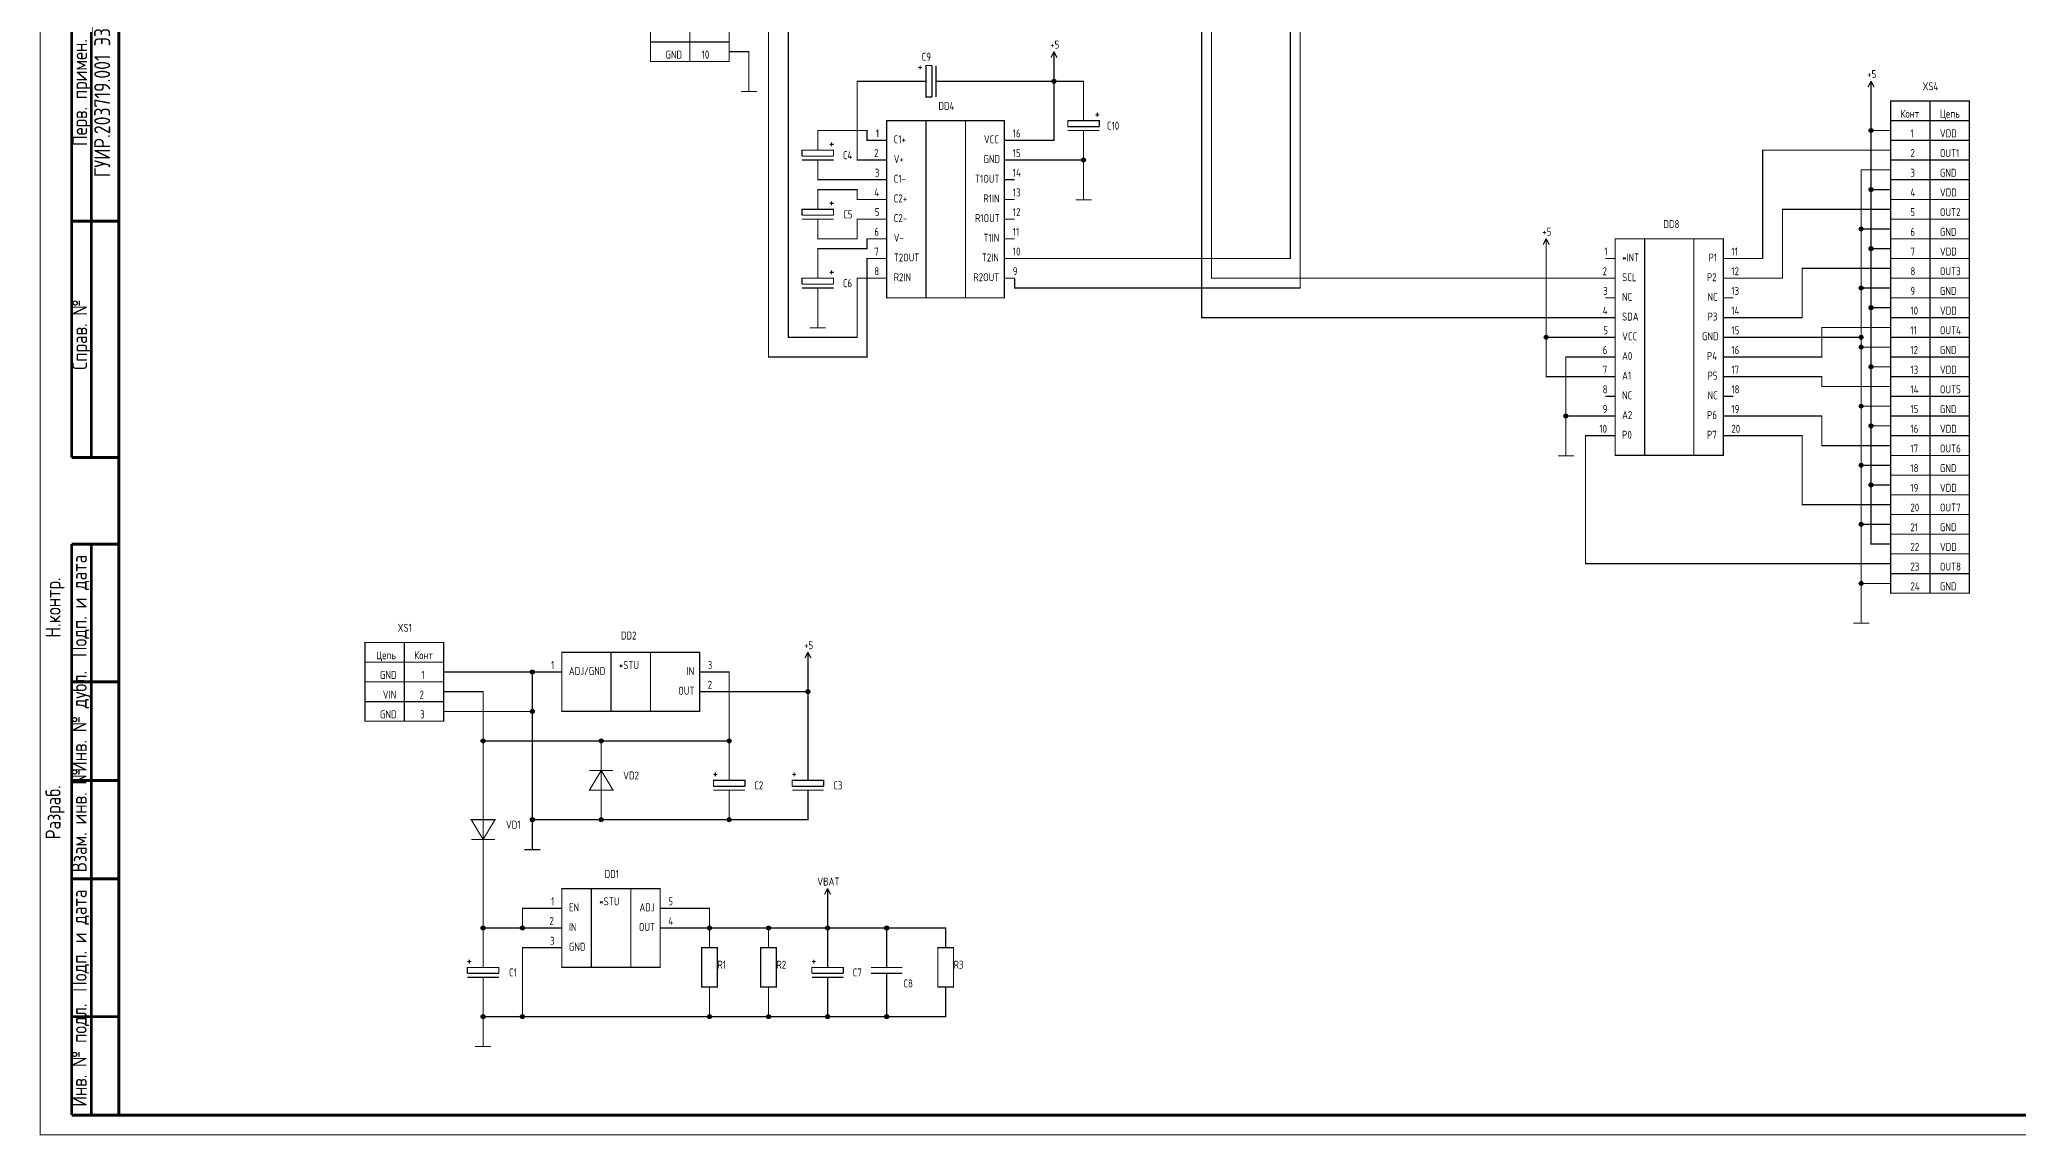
# Model space of a CAD drawing. Header units: millimetres. Extents: x 0 to 841, y 0 to 594.
# Drawn here: x 0 to 502, y 0 to 278 of the extents above; entities that cross this region are included whole.
import ezdxf

# ---------------------------------------------------------------- set-up
doc = ezdxf.new("R2010")
doc.units = ezdxf.units.MM
doc.layers.add('Sheet', color=255, linetype='Continuous')
doc.styles.get("Standard").update_dxf_attribs({"font": 'gost.TTF'})

msp = doc.modelspace()

# ---------------------------------------------------------------- linework, layer by layer
at = {"layer": 'Sheet'}
for points, const_width in [([(0, 0), (0, 594), (841, 594), (841, 0), (0, 0)], 0.3), ([(0, 594), (840.98, 594), (840.98, 0.02), (0, 0.02), (0, 594)], 0.0991), ([(20, 5), (20, 589)], 0.749), ([(397.5, 217.5), (297.5, 217.5), (297.5, 472.5)], 0.3), ([(397.5, 207.5), (295, 207.5), (295, 462.5)], 0.3), ([(247.5, 217.5), (247.5, 215), (320, 215), (320, 382.5), (355, 382.5)], 0.3), ([(247.5, 222.5), (317.5, 222.5), (317.5, 377.5), (355, 377.5)], 0.3), ([(155, 327.5), (174.98, 327.5), (174.98, 272.52), (155, 272.52), (155, 327.5)], 0.3), ([(165, 327.5), (165, 272.5)], 0.3), ([(212.5, 217.5), (207.5, 217.5), (207.5, 202.5), (190, 202.5), (190, 305), (177.5, 305)], 0.3), ([(8, 292), (8, 172)], 0.749), ([(13, 292), (13, 172)], 0.749), ([(177.5, 295), (185, 295), (185, 197.5), (210, 197.5), (210, 222.5), (212.5, 222.5)], 0.3), ([(175, 277.5), (155, 277.5)], 0.3), ([(175, 275), (177.5, 275)], 0.3), ([(177.5, 275), (180, 275), (180, 270)], 0.3), ([(223.5, 270.5), (223.5, 271.5)], 0.3), ([(226.5, 271.5), (226.5, 271.5), (225, 271.5), (225, 263.5), (226.5, 263.5), (226.5, 263.5)], 0.3), ([(226.5, 271.5), (226.5, 263.5)], 0.3), ([(227.5, 271.5), (227.5, 263.5)], 0.3), ([(257.5, 275.04), (256.74, 273.52)], 0.3), ([(257.5, 275.04), (258.26, 273.52)], 0.3), ([(257.5, 272.5), (257.5, 275.04)], 0.3), ([(257.5, 272.5), (257.5, 267.5)], 0.3), ([(180, 270), (180, 264.92)], 0.3), ([(212.5, 247.5), (207.5, 247.5), (207.5, 267.5), (222.5, 267.5)], 0.3), ([(225, 267.5), (222.5, 267.5)], 0.3), ([(224, 271), (223, 271)], 0.3), ([(227.5, 267.5), (230, 267.5)], 0.3), ([(247.5, 252.5), (257.5, 252.5), (257.5, 267.5), (230, 267.5)], 0.3), ([(265, 260), (265, 267.5), (257.5, 267.5)], 0.3), ([(465, 267.54), (464.24, 266.02)], 0.3), ([(465, 267.54), (465.76, 266.02)], 0.3), ([(465, 265), (465, 267.54)], 0.3), ([(177.97, 264.92), (182.03, 264.92)], 0.3), ([(467.5, 255), (465, 255), (465, 265)], 0.3), ([(470, 262.5), (489.98, 262.5), (489.98, 137.52), (470, 137.52), (470, 262.5)], 0.3), ([(480, 262.5), (480, 137.5)], 0.3), ([(215, 257.5), (244.86, 257.5), (244.86, 212.52), (215, 212.52), (215, 257.5)], 0.3), ([(225, 212.5), (225, 257.5)], 0.3), ([(235, 212.5), (235, 257.5)], 0.3), ([(269, 256), (269, 256), (269, 257.5), (261, 257.5), (261, 256), (261, 256)], 0.3), ([(265, 257.5), (265, 260)], 0.3), ([(268, 259), (269, 259)], 0.3), ([(268.5, 258.5), (268.5, 259.5)], 0.3), ([(470, 257.5), (490, 257.5)], 0.3), ([(212.5, 252.5), (210, 252.5), (210, 255), (197.5, 255), (197.5, 252.5)], 0.3), ([(197.5, 250), (197.5, 252.5)], 0.3), ([(200.5, 251.5), (201.5, 251.5)], 0.3), ([(201, 251), (201, 252)], 0.3), ([(215, 252.5), (212.5, 252.5)], 0.3), ([(245, 252.5), (247.5, 252.5)], 0.3), ([(269, 256), (261, 256)], 0.3), ([(269, 255), (261, 255)], 0.3), ([(265, 255), (265, 252.5)], 0.3), ([(265, 252.5), (265, 247.5), (265, 242.5)], 0.3), ([(465, 255), (465, 240), (467.5, 240)], 0.3), ([(470, 255), (467.5, 255)], 0.3), ([(470, 252.5), (490, 252.5)], 0.3), ([(201.5, 248.5), (201.5, 248.5), (201.5, 250), (193.5, 250), (193.5, 248.5), (193.5, 248.5)], 0.3), ([(201.5, 248.5), (193.5, 248.5)], 0.3), ([(201.5, 247.5), (193.5, 247.5)], 0.3), ([(197.5, 247.5), (197.5, 245)], 0.3), ([(215, 247.5), (212.5, 247.5)], 0.3), ([(245, 247.5), (247.5, 247.5)], 0.3), ([(247.5, 247.5), (265, 247.5)], 0.3), ([(430, 222.5), (430, 222.5), (437.5, 222.5), (437.5, 250), (467.5, 250)], 0.3), ([(470, 250), (467.5, 250)], 0.3), ([(470, 247.5), (490, 247.5)], 0.3), ([(212.5, 242.5), (197.5, 242.5), (197.5, 245)], 0.3), ([(215, 242.5), (212.5, 242.5)], 0.3), ([(245, 242.5), (247.5, 242.5)], 0.3), ([(265, 242.5), (265, 237.42)], 0.3), ([(467.5, 245), (462.5, 245), (462.5, 230)], 0.3), ([(470, 245), (467.5, 245)], 0.3), ([(470, 242.5), (490, 242.5)], 0.3), ([(212.5, 237.5), (207.5, 237.5), (207.5, 240), (197.5, 240), (197.5, 237.5)], 0.3), ([(197.5, 235), (197.5, 237.5)], 0.3), ([(200.5, 236.5), (201.5, 236.5)], 0.3), ([(201, 236), (201, 237)], 0.3), ([(215, 237.5), (212.5, 237.5)], 0.3), ([(245, 237.5), (247.5, 237.5)], 0.3), ([(262.97, 237.42), (267.03, 237.42)], 0.3), ([(465, 240), (465, 225), (467.5, 225)], 0.3), ([(470, 240), (467.5, 240)], 0.3), ([(470, 237.5), (490, 237.5)], 0.3), ([(20, 232), (8, 232)], 0.749), ([(201.5, 233.5), (201.5, 233.5), (201.5, 235), (193.5, 235), (193.5, 233.5), (193.5, 233.5)], 0.3), ([(201.5, 233.5), (193.5, 233.5)], 0.3), ([(201.5, 232.5), (193.5, 232.5)], 0.3), ([(197.5, 232.5), (197.5, 230)], 0.3), ([(212.5, 232.5), (207.5, 232.5), (207.5, 227.5), (197.5, 227.5), (197.5, 230)], 0.3), ([(215, 232.5), (212.5, 232.5)], 0.3), ([(245, 232.5), (247.5, 232.5)], 0.3), ([(430, 217.5), (442.5, 217.5), (442.5, 235), (467.5, 235)], 0.3), ([(470, 235), (467.5, 235)], 0.3), ([(470, 232.5), (490, 232.5)], 0.3), ([(212.5, 227.5), (210, 227.5), (210, 225), (197.5, 225), (197.5, 220)], 0.3), ([(215, 227.5), (212.5, 227.5)], 0.3), ([(245, 227.5), (247.5, 227.5)], 0.3), ([(382.5, 227.54), (381.74, 226.02)], 0.3), ([(382.5, 227.54), (383.26, 226.02)], 0.3), ([(382.5, 225), (382.5, 227.54)], 0.3), ([(400, 227.5), (427.48, 227.5), (427.48, 172.52), (400, 172.52), (400, 227.5)], 0.3), ([(407.5, 227.5), (407.5, 172.5)], 0.3), ([(420, 227.5), (420, 172.5)], 0.3), ([(467.5, 230), (462.5, 230), (462.5, 215)], 0.3), ([(470, 230), (467.5, 230)], 0.3), ([(470, 227.5), (490, 227.5)], 0.3), ([(215, 222.5), (212.5, 222.5)], 0.3), ([(245, 222.5), (247.5, 222.5)], 0.3), ([(382.5, 225), (382.5, 202.5), (389.96, 202.5), (389.96, 202.5), (397.5, 202.5)], 0.3), ([(400, 222.5), (397.5, 222.5)], 0.3), ([(427.5, 222.5), (430, 222.5)], 0.3), ([(465, 225), (465, 210), (467.5, 210)], 0.3), ([(470, 225), (467.5, 225)], 0.3), ([(470, 222.5), (490, 222.5)], 0.3), ([(201.5, 216), (201.5, 216), (201.5, 217.5), (193.5, 217.5), (193.5, 216), (193.5, 216)], 0.3), ([(201.5, 216), (193.5, 216)], 0.3), ([(197.5, 217.5), (197.5, 220)], 0.3), ([(200.5, 219), (201.5, 219)], 0.3), ([(201, 218.5), (201, 219.5)], 0.3), ([(215, 217.5), (212.5, 217.5)], 0.3), ([(245, 217.5), (247.5, 217.5)], 0.3), ([(400, 217.5), (397.5, 217.5)], 0.3), ([(427.5, 217.5), (430, 217.5)], 0.3), ([(430, 207.5), (447.5, 207.5), (447.5, 220), (467.5, 220)], 0.3), ([(470, 220), (467.5, 220)], 0.3), ([(470, 217.5), (490, 217.5)], 0.3), ([(201.5, 215), (193.5, 215)], 0.3), ([(197.5, 215), (197.5, 212.5)], 0.3), ([(197.5, 210), (197.5, 212.5)], 0.3), ([(400, 212.5), (397.5, 212.5)], 0.3), ([(427.5, 212.5), (430, 212.5)], 0.3), ([(430, 202.5), (462.5, 202.5), (462.5, 215)], 0.3), ([(467.5, 215), (462.5, 215)], 0.3), ([(470, 215), (467.5, 215)], 0.3), ([(470, 212.5), (490, 212.5)], 0.3), ([(197.5, 210), (197.5, 204.92)], 0.3), ([(400, 207.5), (397.5, 207.5)], 0.3), ([(427.5, 207.5), (430, 207.5)], 0.3), ([(465, 210), (465, 195), (467.5, 195)], 0.3), ([(470, 210), (467.5, 210)], 0.3), ([(470, 207.5), (490, 207.5)], 0.3), ([(195.47, 204.92), (199.53, 204.92)], 0.3), ([(397.5, 192.5), (382.5, 192.5), (382.5, 202.5)], 0.3), ([(400, 202.5), (397.5, 202.5)], 0.3), ([(427.5, 202.5), (430, 202.5)], 0.3), ([(430, 197.5), (452.5, 197.5), (452.5, 205), (467.5, 205)], 0.3), ([(462.5, 200), (462.5, 202.5)], 0.3), ([(470, 205), (467.5, 205)], 0.3), ([(470, 202.5), (490, 202.5)], 0.3), ([(397.5, 197.5), (387.5, 197.5), (387.5, 182.5)], 0.3), ([(400, 197.5), (397.5, 197.5)], 0.3), ([(427.5, 197.5), (430, 197.5)], 0.3), ([(467.5, 200), (462.5, 200), (462.5, 185)], 0.3), ([(470, 200), (467.5, 200)], 0.3), ([(470, 197.5), (490, 197.5)], 0.3), ([(400, 192.5), (397.5, 192.5)], 0.3), ([(427.5, 192.5), (430, 192.5)], 0.3), ([(430, 192.5), (452.5, 192.5), (452.5, 190), (467.5, 190)], 0.3), ([(465, 195), (465, 180), (467.5, 180)], 0.3), ([(470, 195), (467.5, 195)], 0.3), ([(470, 192.5), (490, 192.5)], 0.3), ([(400, 187.5), (397.5, 187.5)], 0.3), ([(427.5, 187.5), (430, 187.5)], 0.3), ([(470, 190), (467.5, 190)], 0.3), ([(470, 187.5), (490, 187.5)], 0.3), ([(387.5, 177.5), (387.5, 182.5), (397.5, 182.5)], 0.3), ([(400, 182.5), (397.5, 182.5)], 0.3), ([(427.5, 182.5), (430, 182.5)], 0.3), ([(430, 182.5), (452.5, 182.5), (452.5, 175), (467.5, 175)], 0.3), ([(467.5, 185), (462.5, 185), (462.5, 170)], 0.3), ([(470, 185), (467.5, 185)], 0.3), ([(470, 182.5), (490, 182.5)], 0.3), ([(387.5, 177.5), (387.5, 172.42)], 0.3), ([(397.5, 177.5), (392.5, 177.5), (392.5, 145), (467.5, 145)], 0.3), ([(400, 177.5), (397.5, 177.5)], 0.3), ([(427.5, 177.5), (430, 177.5)], 0.3), ([(430, 177.5), (447.5, 177.5), (447.5, 160), (467.5, 160)], 0.3), ([(465, 180), (465, 165), (467.5, 165)], 0.3), ([(470, 180), (467.5, 180)], 0.3), ([(470, 177.5), (490, 177.5)], 0.3), ([(8, 172), (20, 172)], 0.749), ([(385.47, 172.42), (389.53, 172.42)], 0.3), ([(470, 175), (467.5, 175)], 0.3), ([(470, 172.5), (490, 172.5)], 0.3), ([(467.5, 170), (462.5, 170), (462.5, 155)], 0.3), ([(470, 170), (467.5, 170)], 0.3), ([(470, 167.5), (490, 167.5)], 0.3), ([(467.5, 150), (465, 150), (465, 165)], 0.3), ([(470, 165), (467.5, 165)], 0.3), ([(470, 162.5), (490, 162.5)], 0.3), ([(470, 160), (467.5, 160)], 0.3), ([(470, 157.5), (490, 157.5)], 0.3), ([(467.5, 155), (462.5, 155), (462.5, 140), (462.5, 135)], 0.3), ([(470, 155), (467.5, 155)], 0.3), ([(470, 152.5), (490, 152.5)], 0.3), ([(8, 5), (8, 150)], 0.749), ([(8, 150), (20, 150)], 0.749), ([(13, 150), (13, 5)], 0.749), ([(470, 150), (467.5, 150)], 0.3), ([(470, 147.5), (490, 147.5)], 0.3), ([(470, 145), (467.5, 145)], 0.3), ([(470, 142.5), (490, 142.5)], 0.3), ([(467.5, 140), (462.5, 140)], 0.3), ([(470, 140), (467.5, 140)], 0.3), ([(462.5, 135), (462.5, 129.92)], 0.3), ([(460.47, 129.92), (464.53, 129.92)], 0.3), ([(82.5, 125), (102.48, 125), (102.48, 105.02), (82.5, 105.02), (82.5, 125)], 0.3), ([(92.5, 125), (92.5, 105)], 0.3), ([(132.5, 122.5), (167.48, 122.5), (167.48, 107.52), (132.5, 107.52), (132.5, 122.5)], 0.3), ([(145, 122.5), (145, 107.5)], 0.3), ([(155, 122.5), (155, 107.5)], 0.3), ([(195, 122.54), (194.24, 121.02)], 0.3), ([(195, 122.54), (195.76, 121.02)], 0.3), ([(195, 120), (195, 122.54)], 0.3), ([(102.5, 120), (82.5, 120)], 0.3), ([(102.5, 117.5), (105, 117.5)], 0.3), ([(105, 117.5), (125, 117.5)], 0.3), ([(130, 117.5), (125, 117.5), (125, 107.5), (125, 80), (125, 77.5)], 0.3), ([(132.5, 117.5), (130, 117.5)], 0.3), ([(167.5, 117.5), (170, 117.5)], 0.3), ([(175, 100), (175, 117.5), (170, 117.5)], 0.3), ([(195, 112.5), (195, 120)], 0.3), ([(8, 115), (20, 115)], 0.749), ([(102.5, 115), (82.5, 115)], 0.3), ([(102.5, 112.5), (105, 112.5)], 0.3), ([(105, 112.5), (112.5, 112.5), (112.5, 100), (142.5, 100), (142.5, 97.5)], 0.3), ([(167.5, 112.5), (170, 112.5)], 0.3), ([(170, 112.5), (195, 112.5)], 0.3), ([(195, 112.5), (195, 92.5)], 0.3), ([(102.5, 110), (82.5, 110)], 0.3), ([(102.5, 107.5), (105, 107.5)], 0.3), ([(105, 107.5), (125, 107.5)], 0.3), ([(112.5, 85), (112.5, 100)], 0.3), ([(142.5, 100), (175, 100), (175, 92.5)], 0.3), ([(142.5, 95), (142.5, 97.5)], 0.3), ([(139.5, 87.5), (145.5, 87.5), (142.5, 92.5), (139.5, 87.5)], 0.3), ([(139.5, 92.5), (145.5, 92.5)], 0.3), ([(142.5, 85), (142.5, 95)], 0.3), ([(172, 91.5), (171, 91.5)], 0.3), ([(171.5, 91), (171.5, 92)], 0.3), ([(175, 90), (175, 92.5)], 0.3), ([(192, 91.5), (191, 91.5)], 0.3), ([(191.5, 91), (191.5, 92)], 0.3), ([(195, 90), (195, 92.5)], 0.3), ([(20, 90), (8, 90)], 0.749), ([(171, 88.5), (171, 88.5), (171, 90), (179, 90), (179, 88.5), (179, 88.5)], 0.3), ([(171, 88.5), (179, 88.5)], 0.3), ([(171, 87.5), (179, 87.5)], 0.3), ([(175, 87.5), (175, 85)], 0.3), ([(191, 88.5), (191, 88.5), (191, 90), (199, 90), (199, 88.5), (199, 88.5)], 0.3), ([(191, 88.5), (199, 88.5)], 0.3), ([(191, 87.5), (199, 87.5)], 0.3), ([(195, 87.5), (195, 85)], 0.3), ([(112.5, 82.5), (112.5, 85)], 0.3), ([(112.5, 82.5), (112.5, 72.5)], 0.3), ([(125, 80), (142.5, 80), (142.5, 82.5)], 0.3), ([(142.5, 85), (142.5, 82.5)], 0.3), ([(142.5, 80), (175, 80), (175, 85)], 0.3), ([(175, 80), (195, 80), (195, 85)], 0.3), ([(115.5, 80), (109.5, 80), (112.5, 75), (115.5, 80)], 0.3), ([(125, 77.5), (125, 72.42)], 0.3), ([(115.5, 75), (109.5, 75)], 0.3), ([(112.5, 72.5), (112.5, 70)], 0.3), ([(122.97, 72.42), (127.03, 72.42)], 0.3), ([(8, 65), (20, 65)], 0.749), ([(112.5, 70), (112.5, 52.5)], 0.3), ([(132.5, 62.5), (157.48, 62.5), (157.48, 42.52), (132.5, 42.52), (132.5, 62.5)], 0.3), ([(140, 62.5), (140, 42.5)], 0.3), ([(150, 62.5), (150, 42.5)], 0.3), ([(200, 62.54), (199.24, 61.02)], 0.3), ([(200, 62.54), (200.76, 61.02)], 0.3), ([(200, 60), (200, 62.54)], 0.3), ([(122.5, 52.5), (122.5, 57.5), (130, 57.5)], 0.3), ([(132.5, 57.5), (130, 57.5)], 0.3), ([(157.5, 57.5), (160, 57.5)], 0.3), ([(160, 57.5), (170, 57.5), (170, 52.5)], 0.3), ([(200, 60), (200, 52.5)], 0.3), ([(130, 52.5), (122.5, 52.5), (112.5, 52.5), (112.5, 45)], 0.3), ([(132.5, 52.5), (130, 52.5)], 0.3), ([(157.5, 52.5), (160, 52.5)], 0.3), ([(160, 52.5), (170, 52.5), (185, 52.5), (185, 50)], 0.3), ([(170, 50), (170, 52.5)], 0.3), ([(185, 52.5), (200, 52.5), (200, 45)], 0.3), ([(200, 52.5), (215, 52.5), (215, 45)], 0.3), ([(215, 52.5), (230, 52.5), (230, 50)], 0.3), ([(112.5, 30), (122.5, 30), (122.5, 47.5), (130, 47.5)], 0.3), ([(132.5, 47.5), (130, 47.5)], 0.3), ([(168, 47.5), (171.98, 47.5), (171.98, 37.52), (168, 37.52), (168, 47.5)], 0.3), ([(170, 47.5), (170, 50)], 0.3), ([(183, 47.5), (186.98, 47.5), (186.98, 37.52), (183, 37.52), (183, 47.5)], 0.3), ([(185, 47.5), (185, 50)], 0.3), ([(228, 47.5), (231.98, 47.5), (231.98, 37.52), (228, 37.52), (228, 47.5)], 0.3), ([(230, 47.5), (230, 50)], 0.3), ([(109.5, 44), (108.5, 44)], 0.3), ([(108.5, 41), (108.5, 41), (108.5, 42.5), (116.5, 42.5), (116.5, 41), (116.5, 41)], 0.3), ([(108.5, 41), (116.5, 41)], 0.3), ([(109, 43.5), (109, 44.5)], 0.3), ([(112.5, 42.5), (112.5, 45)], 0.3), ([(197, 44), (196, 44)], 0.3), ([(196, 41), (196, 41), (196, 42.5), (204, 42.5), (204, 41), (204, 41)], 0.3), ([(196, 41), (204, 41)], 0.3), ([(196.5, 43.5), (196.5, 44.5)], 0.3), ([(200, 42.5), (200, 45)], 0.3), ([(211, 42.5), (219, 42.5)], 0.3), ([(211, 41), (219, 41)], 0.3), ([(215, 42.5), (215, 45)], 0.3), ([(215, 41), (215, 38.5)], 0.3), ([(108.5, 40), (116.5, 40)], 0.3), ([(112.5, 40), (112.5, 37.5)], 0.3), ([(112.5, 37.5), (112.5, 30), (112.5, 27.5)], 0.3), ([(170, 37.5), (170, 35)], 0.3), ([(185, 37.5), (185, 35)], 0.3), ([(185, 30), (200, 30), (200, 37.5)], 0.3), ([(196, 40), (204, 40)], 0.3), ([(200, 40), (200, 37.5)], 0.3), ([(215, 38.5), (215, 30), (200, 30)], 0.3), ([(230, 37.5), (230, 35)], 0.3), ([(20, 30), (8, 30)], 0.749), ([(122.5, 30), (170, 30), (170, 35)], 0.3), ([(170, 30), (185, 30), (185, 35)], 0.3), ([(230, 35), (230, 30), (215, 30)], 0.3), ([(112.5, 27.5), (112.5, 22.42)], 0.3), ([(110.47, 22.42), (114.53, 22.42)], 0.3), ([(20, 5), (8, 5)], 0.749), ([(836, 5), (20, 5)], 0.749)]:
    msp.add_lwpolyline(points, dxfattribs=dict(at, const_width=const_width))
at = {"layer": 'Sheet', "const_width": 0.508}
for points in [[(257.25, 267.5, 1), (257.75, 267.5, 1)], [(464.75, 255, 1), (465.25, 255, 1)], [(264.75, 247.5, 1), (265.25, 247.5, 1)], [(464.75, 240, 1), (465.25, 240, 1)], [(462.25, 230, 1), (462.75, 230, 1)], [(464.75, 225, 1), (465.25, 225, 1)], [(462.25, 215, 1), (462.75, 215, 1)], [(464.75, 210, 1), (465.25, 210, 1)], [(382.25, 202.5, 1), (382.75, 202.5, 1)], [(462.25, 202.5, 1), (462.75, 202.5, 1)], [(462.25, 200, 1), (462.75, 200, 1)], [(464.75, 195, 1), (465.25, 195, 1)], [(387.25, 182.5, 1), (387.75, 182.5, 1)], [(462.25, 185, 1), (462.75, 185, 1)], [(464.75, 180, 1), (465.25, 180, 1)], [(462.25, 170, 1), (462.75, 170, 1)], [(464.75, 165, 1), (465.25, 165, 1)], [(462.25, 155, 1), (462.75, 155, 1)], [(462.25, 140, 1), (462.75, 140, 1)], [(124.75, 117.5, 1), (125.25, 117.5, 1)], [(194.75, 112.5, 1), (195.25, 112.5, 1)], [(124.75, 107.5, 1), (125.25, 107.5, 1)], [(112.25, 100, 1), (112.75, 100, 1)], [(142.25, 100, 1), (142.75, 100, 1)], [(174.75, 100, 1), (175.25, 100, 1)], [(124.75, 80, 1), (125.25, 80, 1)], [(142.25, 80, 1), (142.75, 80, 1)], [(174.75, 80, 1), (175.25, 80, 1)], [(112.25, 52.5, 1), (112.75, 52.5, 1)], [(122.25, 52.5, 1), (122.75, 52.5, 1)], [(169.75, 52.5, 1), (170.25, 52.5, 1)], [(184.75, 52.5, 1), (185.25, 52.5, 1)], [(199.75, 52.5, 1), (200.25, 52.5, 1)], [(214.75, 52.5, 1), (215.25, 52.5, 1)], [(112.25, 30, 1), (112.75, 30, 1)], [(122.25, 30, 1), (122.75, 30, 1)], [(169.75, 30, 1), (170.25, 30, 1)], [(184.75, 30, 1), (185.25, 30, 1)], [(199.75, 30, 1), (200.25, 30, 1)], [(214.75, 30, 1), (215.25, 30, 1)]]:
    msp.add_lwpolyline(points, format="xyb", close=True, dxfattribs=at)
at = {"layer": 'Sheet'}
for centre in [(464.99, 225.01), (464.99, 225.01), (464.99, 225.01), (464.99, 225.01), (382.49, 202.51), (382.49, 202.51), (382.49, 202.51), (382.49, 202.51), (462.49, 202.51), (462.49, 202.51), (462.49, 202.51), (462.49, 202.51), (462.49, 200.01), (462.49, 200.01), (462.49, 200.01), (462.49, 200.01), (462.49, 185.01), (462.49, 185.01), (462.49, 185.01), (462.49, 185.01)]:
    msp.add_circle(centre, 0.498, dxfattribs=at)
for centre, major_axis, ratio in [((257.49, 267.51), (0, 0.498), 0.99998), ((257.49, 267.51), (0, 0.498), 0.99998), ((257.49, 267.51), (0, 0.498), 0.99998), ((257.49, 267.51), (0, 0.498), 0.99998), ((257.49, 267.51), (0, 0.498), 0.99998), ((257.49, 267.51), (0, 0.498), 0.99998), ((464.99, 255.01), (0, 0.498), 0.99998), ((464.99, 255.01), (0, 0.498), 0.99998), ((464.99, 255.01), (0, 0.498), 0.99998), ((464.99, 255.01), (0, 0.498), 0.99998), ((264.99, 247.51), (0, 0.498), 0.999959), ((264.99, 247.51), (0, 0.498), 0.999959), ((264.99, 247.51), (0, 0.498), 0.999959), ((264.99, 247.51), (0, 0.498), 0.999959), ((464.99, 240.01), (0.498, 0), 0.998693), ((464.99, 240.01), (0.498, 0), 0.998693), ((464.99, 240.01), (0.498, 0), 0.998693), ((464.99, 240.01), (0.498, 0), 0.998693), ((462.49, 230.01), (0, 0.498), 0.999959), ((462.49, 230.01), (0, 0.498), 0.999959), ((462.49, 230.01), (0, 0.498), 0.999959), ((462.49, 230.01), (0, 0.498), 0.999959), ((462.49, 215.01), (0.498, 0), 0.998693), ((462.49, 215.01), (0.498, 0), 0.998693), ((462.49, 215.01), (0.498, 0), 0.998693), ((462.49, 215.01), (0.498, 0), 0.998693), ((462.49, 215.01), (0.498, 0), 0.998693), ((462.49, 215.01), (0.498, 0), 0.998693), ((464.99, 210.01), (0, 0.498), 0.999959), ((464.99, 210.01), (0, 0.498), 0.999959), ((464.99, 210.01), (0, 0.498), 0.999959), ((464.99, 210.01), (0, 0.498), 0.999959), ((464.99, 195.01), (0.498, 0), 0.998693), ((464.99, 195.01), (0.498, 0), 0.998693), ((464.99, 195.01), (0.498, 0), 0.998693), ((464.99, 195.01), (0.498, 0), 0.998693), ((387.49, 182.51), (0, 0.498), 0.999959), ((387.49, 182.51), (0, 0.498), 0.999959), ((387.49, 182.51), (0, 0.498), 0.999959), ((387.49, 182.51), (0, 0.498), 0.999959), ((464.99, 180.01), (0, 0.498), 0.999959), ((464.99, 180.01), (0, 0.498), 0.999959), ((464.99, 180.01), (0, 0.498), 0.999959), ((464.99, 180.01), (0, 0.498), 0.999959), ((462.49, 170.01), (0.498, 0), 0.998693), ((462.49, 170.01), (0.498, 0), 0.998693), ((462.49, 170.01), (0.498, 0), 0.998693), ((462.49, 170.01), (0.498, 0), 0.998693), ((464.99, 165.01), (0.498, 0), 0.998653), ((464.99, 165.01), (0.498, 0), 0.998653), ((464.99, 165.01), (0.498, 0), 0.998653), ((464.99, 165.01), (0.498, 0), 0.998653), ((462.49, 155.01), (0, 0.498), 0.999959), ((462.49, 155.01), (0, 0.498), 0.999959), ((462.49, 155.01), (0, 0.498), 0.999959), ((462.49, 155.01), (0, 0.498), 0.999959), ((462.49, 140.01), (0, 0.498), 0.999959), ((462.49, 140.01), (0, 0.498), 0.999959), ((462.49, 140.01), (0, 0.498), 0.999959), ((462.49, 140.01), (0, 0.498), 0.999959), ((124.99, 117.51), (0, 0.498), 0.99999), ((124.99, 117.51), (0, 0.498), 0.99999), ((124.99, 117.51), (0, 0.498), 0.99999), ((124.99, 117.51), (0, 0.498), 0.99999), ((194.99, 112.51), (0, 0.498), 0.998673), ((194.99, 112.51), (0, 0.498), 0.998673), ((194.99, 112.51), (0, 0.498), 0.998673), ((194.99, 112.51), (0, 0.498), 0.998673), ((194.99, 112.51), (0, 0.498), 0.998673), ((194.99, 112.51), (0, 0.498), 0.998673), ((124.99, 107.51), (0, 0.498), 0.999949), ((124.99, 107.51), (0, 0.498), 0.999949), ((124.99, 107.51), (0, 0.498), 0.999949), ((124.99, 107.51), (0, 0.498), 0.999949), ((112.49, 100.01), (0, 0.497), 0.999969), ((112.49, 100.01), (0, 0.497), 0.999969), ((112.49, 100.01), (0, 0.497), 0.999969), ((112.49, 100.01), (0, 0.497), 0.999969), ((142.49, 100.01), (0.498, 0), 0.998704), ((142.49, 100.01), (0.498, 0), 0.998704), ((142.49, 100.01), (0.498, 0), 0.998704), ((142.49, 100.01), (0.498, 0), 0.998704), ((174.99, 100.01), (0.498, 0), 0.998693), ((174.99, 100.01), (0.498, 0), 0.998693), ((174.99, 100.01), (0.498, 0), 0.998693), ((174.99, 100.01), (0.498, 0), 0.998693), ((124.99, 80.01), (0.498, 0), 0.998704), ((124.99, 80.01), (0.498, 0), 0.998704), ((124.99, 80.01), (0.498, 0), 0.998704), ((124.99, 80.01), (0.498, 0), 0.998704), ((142.49, 80.01), (0.498, 0), 0.998704), ((142.49, 80.01), (0.498, 0), 0.998704), ((142.49, 80.01), (0.498, 0), 0.998704), ((142.49, 80.01), (0.498, 0), 0.998704), ((174.99, 80.01), (0.498, 0), 0.998693), ((174.99, 80.01), (0.498, 0), 0.998693), ((174.99, 80.01), (0.498, 0), 0.998693), ((174.99, 80.01), (0.498, 0), 0.998693), ((112.49, 52.51), (0, 0.497), 0.999969), ((112.49, 52.51), (0, 0.497), 0.999969), ((112.49, 52.51), (0, 0.497), 0.999969), ((112.49, 52.51), (0, 0.497), 0.999969), ((122.49, 52.51), (0.498, 0), 0.998704), ((122.49, 52.51), (0.498, 0), 0.998704), ((122.49, 52.51), (0.498, 0), 0.998704), ((122.49, 52.51), (0.498, 0), 0.998704), ((169.99, 52.51), (0.498, 0), 0.998704), ((169.99, 52.51), (0.498, 0), 0.998704), ((169.99, 52.51), (0.498, 0), 0.998704), ((169.99, 52.51), (0.498, 0), 0.998704), ((169.99, 52.51), (0.498, 0), 0.998704), ((169.99, 52.51), (0.498, 0), 0.998704), ((184.99, 52.51), (0.498, 0), 0.998693), ((184.99, 52.51), (0.498, 0), 0.998693), ((184.99, 52.51), (0.498, 0), 0.998693), ((184.99, 52.51), (0.498, 0), 0.998693), ((199.99, 52.51), (0, 0.497), 0.999959), ((199.99, 52.51), (0, 0.497), 0.999959), ((199.99, 52.51), (0, 0.497), 0.999959), ((199.99, 52.51), (0, 0.497), 0.999959), ((199.99, 52.51), (0, 0.497), 0.999959), ((199.99, 52.51), (0, 0.497), 0.999959), ((214.99, 52.51), (0.498, 0), 0.998714), ((214.99, 52.51), (0.498, 0), 0.998714), ((214.99, 52.51), (0.498, 0), 0.998714), ((214.99, 52.51), (0.498, 0), 0.998714), ((112.49, 30.01), (0, 0.497), 0.999969), ((112.49, 30.01), (0, 0.497), 0.999969), ((112.49, 30.01), (0, 0.497), 0.999969), ((112.49, 30.01), (0, 0.497), 0.999969), ((122.49, 30.01), (0.498, 0), 0.998704), ((122.49, 30.01), (0.498, 0), 0.998704), ((122.49, 30.01), (0.498, 0), 0.998704), ((122.49, 30.01), (0.498, 0), 0.998704), ((169.99, 30.01), (0.498, 0), 0.998704), ((169.99, 30.01), (0.498, 0), 0.998704), ((169.99, 30.01), (0.498, 0), 0.998704), ((169.99, 30.01), (0.498, 0), 0.998704), ((184.99, 30.01), (0.498, 0), 0.998693), ((184.99, 30.01), (0.498, 0), 0.998693), ((184.99, 30.01), (0.498, 0), 0.998693), ((184.99, 30.01), (0.498, 0), 0.998693), ((199.99, 30.01), (0, 0.497), 0.999959), ((199.99, 30.01), (0, 0.497), 0.999959), ((199.99, 30.01), (0, 0.497), 0.999959), ((199.99, 30.01), (0, 0.497), 0.999959), ((214.99, 30.01), (0.498, 0), 0.998714), ((214.99, 30.01), (0.498, 0), 0.998714), ((214.99, 30.01), (0.498, 0), 0.998714), ((214.99, 30.01), (0.498, 0), 0.998714)]:
    msp.add_ellipse(centre, major_axis=major_axis, ratio=ratio, dxfattribs=at)

# ---------------------------------------------------------------- texts
for s, height, p in [('Перв. примен.', 3.81, (11.93, 251.06)), ('ГУИР.203719.001 Э3', 4.064, (17.79, 243.12)), ('Справ. №', 3.81, (11.93, 194.23)), ('Подп. и дата', 3.81, (11.81, 121.29)), ('Н.контр.', 3.81, (5.18, 126.25)), ('Инв. № дубл.', 3.81, (11.81, 92.15)), ('Взам. инв. №', 3.81, (11.81, 66.65)), ('Разраб.', 3.81, (5.18, 75)), ('Подп. и дата', 3.81, (11.81, 36.29)), ('Инв. № подл.', 3.81, (11.81, 7.15))]:
    msp.add_text(s, height=height, rotation=90, dxfattribs=at).set_placement(p)
for s, height, p in [('+5', 2.032, (256.52, 275.8)), ('GND', 2.032, (158.81, 273.26)), ('10', 2.032, (168.01, 273.26)), ('C9', 2.032, (223.86, 272.72)), ('+5', 2.032, (464.02, 268.3)), ('XS4', 2.032, (478.09, 265.22)), ('DD4', 2.032, (228.15, 260.22)), ('C10', 2.032, (270.94, 255.22)), ('Конт', 2.032, (472.5, 258.26)), ('Цепь', 2.032, (482.5, 258.26)), ('1', 2.03, (212.25, 253.26)), ('C1+', 2.032, (216.78, 251.74)), ('VCC', 2.032, (239.69, 251.74)), ('16', 2.032, (247.03, 253.26)), ('1', 2.03, (475, 253.26)), ('VDD', 2.032, (482.5, 253.26)), ('C4', 2.032, (203.86, 247.72)), ('2', 2.03, (211.82, 248.26)), ('V+', 2.032, (216.78, 246.74)), ('GND', 2.032, (239.56, 246.74)), ('15', 2.032, (247.03, 248.26)), ('2', 2.03, (475, 248.26)), ('OUT1', 2.032, (482.5, 248.26)), ('3', 2.03, (211.99, 243.26)), ('C1-', 2.032, (216.78, 241.74)), ('T1OUT', 2.032, (237.44, 241.74)), ('14', 2.032, (247.03, 243.26)), ('3', 2.03, (475, 243.26)), ('GND', 2.032, (482.5, 243.26)), ('4', 2.03, (211.85, 238.26)), ('C2+', 2.032, (216.78, 236.74)), ('R1IN', 2.032, (239.56, 236.74)), ('13', 2.032, (247.03, 238.26)), ('4', 2.03, (475, 238.26)), ('VDD', 2.032, (482.5, 238.26)), ('C5', 2.032, (203.94, 232.72)), ('5', 2.03, (211.99, 233.26)), ('C2-', 2.032, (216.78, 231.74)), ('R1OUT', 2.032, (237.44, 231.74)), ('12', 2.032, (247.03, 233.26)), ('DD8', 2.032, (412.27, 230.21)), ('5', 2.03, (475, 233.26)), ('OUT2', 2.032, (482.5, 233.26)), ('6', 2.03, (211.85, 228.26)), ('V-', 2.032, (216.78, 226.74)), ('T1IN', 2.032, (239.56, 226.74)), ('11', 2.032, (247.03, 228.26)), ('+5', 2.032, (381.52, 228.3)), ('6', 2.03, (475, 228.26)), ('GND', 2.032, (482.5, 228.26)), ('7', 2.03, (211.85, 223.26)), ('T2OUT', 2.032, (216.78, 221.74)), ('T2IN', 2.032, (239.14, 221.74)), ('10', 2.032, (247.03, 223.26)), ('1', 2.03, (397.25, 223.26)), ('*INT', 2.032, (401.78, 221.74)), ('P1', 2.032, (423.73, 221.74)), ('11', 2.032, (429.53, 223.26)), ('7', 2.03, (475, 223.26)), ('VDD', 2.032, (482.5, 223.26)), ('C6', 2.032, (203.86, 215.22)), ('8', 2.03, (211.85, 218.26)), ('R2IN', 2.032, (216.78, 216.74)), ('R2OUT', 2.032, (237.02, 216.74)), ('9', 2.03, (247.03, 218.26)), ('2', 2.03, (396.82, 218.26)), ('SCL', 2.032, (401.78, 216.74)), ('P2', 2.032, (423.31, 216.74)), ('12', 2.032, (429.53, 218.26)), ('8', 2.03, (475, 218.26)), ('OUT3', 2.032, (482.5, 218.26)), ('3', 2.03, (396.99, 213.26)), ('NC', 2.032, (401.78, 211.74)), ('NC', 2.032, (423.48, 211.74)), ('13', 2.032, (429.53, 213.26)), ('9', 2.03, (475, 213.26)), ('GND', 2.032, (482.5, 213.26)), ('4', 2.03, (396.85, 208.26)), ('SDA', 2.032, (401.78, 206.74)), ('P3', 2.032, (423.48, 206.74)), ('14', 2.032, (429.53, 208.26)), ('10', 2.032, (475, 208.26)), ('VDD', 2.032, (482.5, 208.26)), ('5', 2.03, (396.99, 203.26)), ('VCC', 2.032, (401.78, 201.74)), ('GND', 2.032, (422.06, 201.74)), ('15', 2.032, (429.53, 203.26)), ('11', 2.032, (475, 203.26)), ('OUT4', 2.032, (482.5, 203.26)), ('6', 2.03, (396.85, 198.26)), ('A0', 2.032, (401.78, 196.74)), ('P4', 2.032, (423.33, 196.74)), ('16', 2.032, (429.53, 198.26)), ('12', 2.032, (475, 198.26)), ('GND', 2.032, (482.5, 198.26)), ('7', 2.03, (396.85, 193.26)), ('A1', 2.032, (401.78, 191.74)), ('P5', 2.032, (423.48, 191.74)), ('17', 2.032, (429.53, 193.26)), ('13', 2.032, (475, 193.26)), ('VDD', 2.032, (482.5, 193.26)), ('8', 2.03, (396.85, 188.26)), ('NC', 2.032, (401.78, 186.74)), ('NC', 2.032, (423.48, 186.74)), ('18', 2.032, (429.53, 188.26)), ('14', 2.032, (475, 188.26)), ('OUT5', 2.032, (482.5, 188.26)), ('9', 2.03, (396.85, 183.26)), ('A2', 2.032, (401.78, 181.74)), ('P6', 2.032, (423.33, 181.74)), ('19', 2.032, (429.53, 183.26)), ('15', 2.032, (475, 183.26)), ('GND', 2.032, (482.5, 183.26)), ('10', 2.032, (396, 178.26)), ('P0', 2.032, (401.78, 176.74)), ('P7', 2.032, (423.33, 176.74)), ('20', 2.032, (429.53, 178.26)), ('16', 2.032, (475, 178.26)), ('VDD', 2.032, (482.5, 178.26)), ('17', 2.032, (475, 173.26)), ('OUT6', 2.032, (482.5, 173.26)), ('18', 2.032, (475, 168.26)), ('GND', 2.032, (482.5, 168.26)), ('19', 2.032, (475, 163.26)), ('VDD', 2.032, (482.5, 163.26)), ('20', 2.032, (475, 158.26)), ('OUT7', 2.032, (482.5, 158.26)), ('21', 2.032, (475, 153.26)), ('GND', 2.032, (482.5, 153.26)), ('22', 2.032, (475, 148.26)), ('VDD', 2.032, (482.5, 148.26)), ('23', 2.032, (475, 143.26)), ('OUT8', 2.032, (482.5, 143.26)), ('24', 2.032, (475, 138.26)), ('GND', 2.032, (482.5, 138.26)), ('XS1', 2.032, (90.8, 127.72)), ('DD2', 2.032, (147.5, 125.76)), ('Цепь', 2.032, (85.32, 120.76)), ('Конт', 2.032, (95.03, 120.76)), ('+5', 2.032, (194.02, 123.3)), ('GND', 2.032, (86.31, 115.76)), ('1', 2.03, (96.79, 115.76)), ('1', 2.03, (129.75, 118.26)), ('ADJ/GND', 2.032, (134.28, 116.74)), ('*STU', 2.032, (147, 118.26)), ('IN', 2.032, (164.18, 116.74)), ('3', 2.03, (169.53, 118.26)), ('VIN', 2.032, (87.02, 110.76)), ('2', 2.03, (96.35, 110.76)), ('OUT', 2.032, (162.06, 111.74)), ('2', 2.03, (169.53, 113.26)), ('GND', 2.032, (86.31, 105.76)), ('3', 2.03, (96.51, 105.76)), ('VD2', 2.032, (148.08, 90.22)), ('C2', 2.032, (181.36, 87.72)), ('C3', 2.032, (201.44, 87.72)), ('VD1', 2.032, (118.3, 77.72)), ('DD1', 2.032, (143.37, 65.22)), ('VBAT', 2.032, (197.38, 63.3)), ('2', 2.03, (129.32, 53.26)), ('1', 2.03, (129.75, 58.26)), ('EN', 2.032, (134.28, 56.74)), ('*STU', 2.032, (142, 58.26)), ('ADJ', 2.032, (152.21, 56.74)), ('4', 2.03, (159.53, 53.26)), ('5', 2.03, (159.53, 58.26)), ('3', 2.03, (129.49, 48.26)), ('IN', 2.032, (134.28, 51.74)), ('OUT', 2.032, (152.06, 51.74)), ('GND', 2.032, (134.28, 46.74)), ('C1', 2.032, (119.08, 40.22)), ('R1', 2.032, (172, 42.17)), ('R2', 2.032, (187, 42.17)), ('C7', 2.032, (206.36, 40.22)), ('R3', 2.032, (232, 42.17)), ('C8', 2.032, (219.25, 37.42))]:
    msp.add_text(s, height=height, dxfattribs=at).set_placement(p)

doc.saveas('drawing.dxf')
